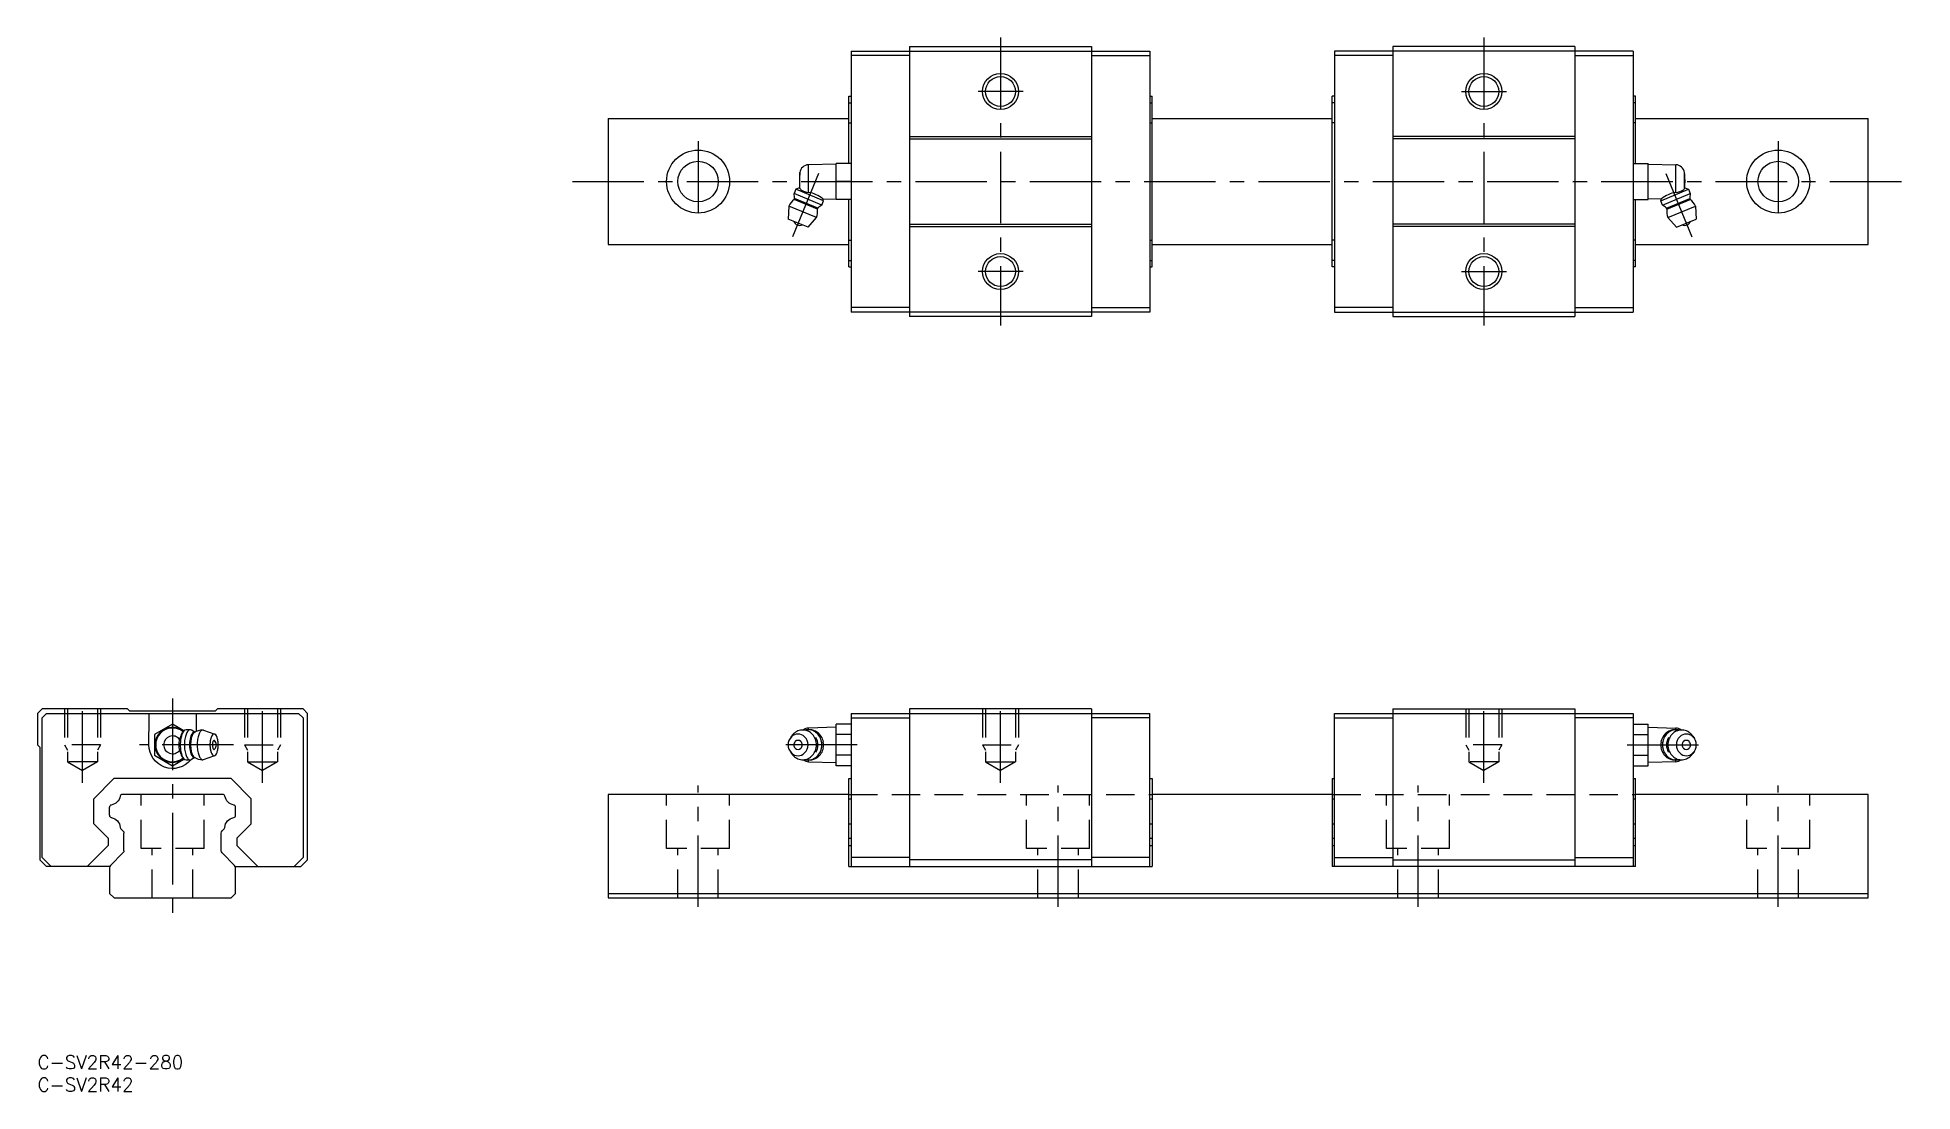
# Model space of a CAD drawing. Extents: x 0 to 417, y -8 to 226.
import ezdxf

# ---------------------------------------------------------------- set-up
doc = ezdxf.new("R2010")
doc.units = 0
doc.header["$LTSCALE"] = 0.5
doc.linetypes.add('CENTER', pattern=[50.8, 31.75, -6.35, 6.35, -6.35])
doc.linetypes.add('DASHED', pattern=[19.05, 12.7, -6.35])
for name, color, linetype in [('MSM_CENTER', 1, 'CENTER'), ('MSM_CONTINUOUS', 7, 'CONTINUOUS'), ('MSM_DASHED', 4, 'DASHED'), ('MSM_NARROW', 5, 'CONTINUOUS'), ('MSM_PART_NUMBER', 7, 'CONTINUOUS')]:
    doc.layers.add(name, color=color, linetype=linetype)
doc.styles.get("Standard").update_dxf_attribs({"font": 'txt.shx', "height": 3, "bigfont": 'bigfont.shx'})

# ---------------------------------------------------------------- blocks, each defined once
blk = doc.blocks.new('*U50')
at = {"layer": 'MSM_PART_NUMBER'}
blk.add_text('C-SV2R42-280', height=3, dxfattribs=at).set_placement((0, -3))
blk = doc.blocks.new('*U51')
at = {"layer": 'MSM_PART_NUMBER'}
blk.add_text('C-SV2R42', height=3, dxfattribs=at).set_placement((0, -8))

msp = doc.modelspace()

# ---------------------------------------------------------------- linework, layer by layer
at = {"layer": 'MSM_CENTER'}
for p, q in [((213.98, 226.14), (213.98, 162.14)), ((321.38, 226.14), (321.38, 162.14)), ((218.98, 214.14), (208.98, 214.14)), ((316.38, 214.14), (326.38, 214.14)), ((146.78, 203.14), (146.78, 185.14)), ((386.78, 203.14), (386.78, 185.14)), ((173.57, 195.94), (167.75, 181.88)), ((361.79, 195.94), (367.61, 181.88)), ((118.88, 194.14), (416.63, 194.14)), ((218.98, 174.14), (208.98, 174.14)), ((316.38, 174.14), (326.38, 174.14)), ((10, 60.59), (10, 79.3)), ((30, 79.29), (30, 30.97)), ((50, 60.59), (50, 79.3)), ((213.98, 60.59), (213.98, 79)), ((321.38, 60.59), (321.38, 79)), ((43.57, 69), (22.64, 69)), ((182.15, 69), (165.57, 69)), ((353.21, 69), (369.79, 69)), ((146.78, 33), (146.78, 60)), ((226.78, 33), (226.78, 60)), ((226.78, 33), (226.78, 60)), ((306.78, 33), (306.78, 60)), ((306.78, 33), (306.78, 60)), ((386.78, 33), (386.78, 60))]:
    msp.add_line(p, q, dxfattribs=at)
at = {"layer": 'MSM_CONTINUOUS'}
for p, q in [((180.78, 223.14), (180.78, 165.14)), ((180.78, 223.14), (247.18, 223.14)), ((193.78, 222.14), (180.78, 222.14)), ((193.78, 224.14), (234.18, 224.14)), ((193.78, 224.14), (193.78, 164.14)), ((234.18, 224.14), (234.18, 164.14)), ((234.18, 222.14), (247.18, 222.14)), ((247.18, 223.14), (247.18, 165.14)), ((288.18, 223.14), (288.18, 165.14)), ((354.58, 223.14), (288.18, 223.14)), ((301.18, 222.14), (288.18, 222.14)), ((341.58, 224.14), (301.18, 224.14)), ((301.18, 224.14), (301.18, 164.14)), ((341.58, 224.14), (341.58, 164.14)), ((341.58, 222.14), (354.58, 222.14)), ((354.58, 223.14), (354.58, 165.14)), ((180.28, 213.09), (180.78, 213.09)), ((180.28, 198.14), (180.28, 213.09)), ((247.18, 213.09), (247.68, 213.09)), ((247.68, 175.19), (247.68, 213.09)), ((288.18, 213.09), (287.68, 213.09)), ((287.68, 175.19), (287.68, 213.09)), ((355.08, 213.09), (354.58, 213.09)), ((355.08, 198.14), (355.08, 213.09)), ((180.28, 211.64), (180.78, 211.64)), ((247.18, 211.64), (247.68, 211.64)), ((288.18, 211.64), (287.68, 211.64)), ((355.08, 211.64), (354.58, 211.64)), ((126.78, 208.14), (126.78, 180.14)), ((126.78, 208.14), (180.28, 208.14)), ((180.28, 207.19), (180.78, 207.19)), ((247.18, 207.19), (247.68, 207.19)), ((247.68, 208.14), (287.68, 208.14)), ((288.18, 207.19), (287.68, 207.19)), ((355.08, 207.19), (354.58, 207.19)), ((355.08, 208.14), (406.78, 208.14)), ((406.78, 180.14), (406.78, 208.14)), ((193.78, 204.14), (234.18, 204.14)), ((193.78, 203.64), (234.18, 203.64)), ((341.58, 204.14), (301.18, 204.14)), ((341.58, 203.64), (301.18, 203.64)), ((169.4, 192.59), (169.4, 196.12)), ((177.48, 198.04), (171.33, 197.88)), ((171.33, 191.73), (171.33, 197.88)), ((180.78, 198.14), (177.48, 198.14)), ((177.48, 190.14), (177.48, 198.14)), ((354.58, 198.14), (357.88, 198.14)), ((357.88, 190.14), (357.88, 198.14)), ((357.88, 198.04), (364.03, 197.88)), ((364.03, 191.73), (364.03, 197.88)), ((365.96, 192.59), (365.96, 196.12)), ((168.49, 192.42), (168.1, 191.5)), ((169.34, 192.78), (168.49, 192.42)), ((174.68, 189.86), (168.49, 192.42)), ((180.78, 194.14), (177.48, 194.14)), ((354.58, 194.14), (357.88, 194.14)), ((360.68, 189.86), (366.87, 192.42)), ((366.02, 192.78), (366.87, 192.42)), ((366.87, 192.42), (367.26, 191.5)), ((166.98, 188.66), (166.78, 185.82)), ((173.08, 186.14), (166.98, 188.66)), ((174.29, 188.93), (168.1, 191.5)), ((168.23, 190.36), (168.13, 190.13)), ((173.31, 187.99), (168.13, 190.13)), ((173.4, 188.22), (168.23, 190.36)), ((173.31, 187.99), (173.4, 188.22)), ((174.29, 188.93), (174.68, 189.86)), ((174.48, 190.32), (177.48, 190.24)), ((174.68, 189.86), (174.48, 190.32)), ((180.78, 190.14), (177.48, 190.14)), ((180.28, 175.19), (180.28, 190.14)), ((354.58, 190.14), (357.88, 190.14)), ((355.08, 175.19), (355.08, 190.14)), ((360.88, 190.32), (357.88, 190.24)), ((360.68, 189.86), (360.88, 190.32)), ((361.07, 188.93), (360.68, 189.86)), ((361.07, 188.93), (367.26, 191.5)), ((361.96, 188.22), (367.13, 190.36)), ((362.05, 187.99), (361.96, 188.22)), ((362.05, 187.99), (367.23, 190.13)), ((362.28, 186.14), (368.38, 188.66)), ((367.13, 190.36), (367.23, 190.13)), ((368.38, 188.66), (368.58, 185.82)), ((171.21, 183.99), (166.78, 185.82)), ((171.21, 183.99), (173.08, 186.14)), ((193.78, 184.64), (234.18, 184.64)), ((193.78, 184.14), (234.18, 184.14)), ((341.58, 184.64), (301.18, 184.64)), ((341.58, 184.14), (301.18, 184.14)), ((364.15, 183.99), (362.28, 186.14)), ((364.15, 183.99), (368.58, 185.82)), ((126.78, 180.14), (180.28, 180.14)), ((180.28, 181.09), (180.78, 181.09)), ((247.18, 181.09), (247.68, 181.09)), ((247.68, 180.14), (287.68, 180.14)), ((288.18, 181.09), (287.68, 181.09)), ((355.08, 181.09), (354.58, 181.09)), ((355.08, 180.14), (406.78, 180.14)), ((180.28, 176.64), (180.78, 176.64)), ((180.28, 175.19), (180.78, 175.19)), ((247.18, 176.64), (247.68, 176.64)), ((247.18, 175.19), (247.68, 175.19)), ((288.18, 176.64), (287.68, 176.64)), ((288.18, 175.19), (287.68, 175.19)), ((355.08, 176.64), (354.58, 176.64)), ((355.08, 175.19), (354.58, 175.19)), ((193.78, 166.14), (180.78, 166.14)), ((247.18, 165.14), (180.78, 165.14)), ((234.18, 164.14), (193.78, 164.14)), ((234.18, 166.14), (247.18, 166.14)), ((301.18, 166.14), (288.18, 166.14)), ((288.18, 165.14), (354.58, 165.14)), ((301.18, 164.14), (341.58, 164.14)), ((341.58, 166.14), (354.58, 166.14)), ((0, 76), (1, 77)), ((0, 76), (0, 69)), ((20, 77), (1, 77)), ((1, 75), (2, 76)), ((1, 44), (1, 75)), ((2, 76), (58, 76)), ((20, 77), (20.5, 76.5)), ((39.5, 76.5), (20.5, 76.5)), ((24.75, 76), (24.75, 72)), ((35.25, 76), (35.25, 71.97)), ((40, 77), (39.5, 76.5)), ((59, 77), (40, 77)), ((58, 76), (59, 75)), ((59, 77), (60, 76)), ((59, 75), (59, 44)), ((60, 43.5), (60, 76)), ((180.78, 76), (180.78, 42)), ((180.78, 76), (247.18, 76)), ((180.78, 75), (193.78, 75)), ((234.18, 77), (193.78, 77)), ((193.78, 77), (193.78, 42)), ((234.18, 77), (234.18, 42)), ((247.18, 75), (234.18, 75)), ((247.18, 42), (247.18, 76)), ((288.18, 42), (288.18, 76)), ((288.18, 76), (354.58, 76)), ((288.18, 75), (301.18, 75)), ((301.18, 77), (341.58, 77)), ((301.18, 77), (301.18, 42)), ((341.58, 77), (341.58, 42)), ((354.58, 75), (341.58, 75)), ((354.58, 76), (354.58, 42)), ((24.75, 69), (24.75, 71.9)), ((30, 73.62), (26, 71.31)), ((26, 71.31), (26, 66.69)), ((32.55, 72.14), (30, 73.62)), ((32.29, 71.83), (32.52, 72.11)), ((33.93, 72.35), (33.05, 72.35)), ((34.95, 71.8), (34.22, 72.26)), ((34.95, 71.8), (34.85, 71.8)), ((36.92, 72.27), (39.37, 71.38)), ((167.57, 70.95), (167.21, 70.41)), ((171.58, 72.35), (171.19, 72.35)), ((177.48, 72.9), (171.33, 72.74)), ((171.33, 72.35), (171.33, 72.74)), ((180.78, 73.62), (177.48, 73.62)), ((177.48, 64.38), (177.48, 73.62)), ((180.78, 71.31), (177.48, 71.31)), ((354.58, 73.62), (357.88, 73.62)), ((354.58, 71.31), (357.88, 71.31)), ((357.88, 64.38), (357.88, 73.62)), ((357.88, 72.9), (364.03, 72.74)), ((363.78, 72.35), (364.17, 72.35)), ((364.03, 72.35), (364.03, 72.74)), ((367.79, 70.95), (368.15, 70.41)), ((0, 69), (0.5, 68.5)), ((0.5, 68.5), (0.5, 43.5)), ((26, 66.69), (30, 64.38)), ((167.21, 67.59), (167.57, 67.05)), ((180.78, 66.69), (177.48, 66.69)), ((354.58, 66.69), (357.88, 66.69)), ((368.15, 67.59), (367.79, 67.05)), ((30, 64.38), (32.55, 65.86)), ((32.29, 66.17), (32.52, 65.89)), ((33.05, 65.65), (33.93, 65.65)), ((34.95, 66.2), (34.22, 65.74)), ((34.85, 66.2), (34.95, 66.2)), ((36.92, 65.73), (39.37, 66.62)), ((171.19, 65.65), (171.58, 65.65)), ((171.33, 65.26), (171.33, 65.65)), ((171.33, 65.26), (177.48, 65.1)), ((180.78, 64.38), (177.48, 64.38)), ((354.58, 64.38), (357.88, 64.38)), ((364.03, 65.26), (357.88, 65.1)), ((364.17, 65.65), (363.78, 65.65)), ((364.03, 65.26), (364.03, 65.65)), ((16.95, 61.5), (12.5, 57.05)), ((43.05, 61.5), (16.95, 61.5)), ((43.05, 61.5), (47.5, 57.05)), ((180.28, 42), (180.28, 61.5)), ((180.28, 61.5), (180.78, 61.5)), ((247.18, 61.5), (247.68, 61.5)), ((247.68, 61.5), (247.68, 42)), ((287.68, 61.5), (287.68, 42)), ((287.68, 61.5), (288.18, 61.5)), ((354.58, 61.5), (355.08, 61.5)), ((355.08, 42), (355.08, 61.5)), ((12.5, 51.45), (12.5, 57.05)), ((16, 53.35), (16, 55.15)), ((41.14, 58), (18.86, 58)), ((44, 53.35), (44, 55.15)), ((47.5, 51.45), (47.5, 57.05)), ((180.28, 58), (126.78, 58)), ((126.78, 58), (126.78, 35)), ((180.28, 57.05), (180.78, 57.05)), ((247.18, 57.05), (247.68, 57.05)), ((287.68, 58), (247.68, 58)), ((287.68, 57.05), (288.18, 57.05)), ((354.58, 57.05), (355.08, 57.05)), ((406.78, 58), (355.08, 58)), ((406.78, 35), (406.78, 58)), ((12.5, 51.45), (15.7, 48.25)), ((18.99, 49.91), (18.54, 50.36)), ((41.01, 49.91), (41.46, 50.36)), ((47.5, 51.45), (44.3, 48.25)), ((180.28, 51.45), (180.78, 51.45)), ((247.18, 51.45), (247.68, 51.45)), ((287.68, 51.45), (288.18, 51.45)), ((354.58, 51.45), (355.08, 51.45)), ((11.05, 42), (15.7, 46.65)), ((15.7, 48.25), (15.7, 46.65)), ((19.2, 45.49), (19.2, 49.41)), ((40.8, 45.49), (40.8, 49.41)), ((44.3, 48.25), (44.3, 46.65)), ((48.95, 42), (44.3, 46.65)), ((180.28, 48.25), (180.78, 48.25)), ((180.28, 46.65), (180.78, 46.65)), ((247.18, 48.25), (247.68, 48.25)), ((247.18, 46.65), (247.68, 46.65)), ((287.68, 48.25), (288.18, 48.25)), ((287.68, 46.65), (288.18, 46.65)), ((354.58, 48.25), (355.08, 48.25)), ((354.58, 46.65), (355.08, 46.65)), ((0.5, 43.5), (2, 42)), ((3, 42), (1, 44)), ((16.06, 42), (2, 42)), ((16, 41.71), (16, 36)), ((16.21, 42.21), (18.99, 44.99)), ((43.79, 42.21), (41.01, 44.99)), ((43.94, 42), (58.5, 42)), ((44, 36), (44, 41.71)), ((59, 44), (57, 42)), ((58.5, 42), (60, 43.5)), ((180.28, 42), (247.68, 42)), ((193.78, 44), (180.78, 44)), ((234.18, 43.5), (193.78, 43.5)), ((247.18, 44), (234.18, 44)), ((355.08, 42), (287.68, 42)), ((288.18, 44), (301.18, 44)), ((301.18, 43.5), (341.58, 43.5)), ((341.58, 44), (354.58, 44)), ((17, 35), (16, 36)), ((17, 35), (43, 35)), ((43, 35), (44, 36)), ((126.78, 36), (406.78, 36)), ((126.78, 35), (406.78, 35))]:
    msp.add_line(p, q, dxfattribs=at)
for centre, radius in [((213.98, 214.14), 3.32), ((321.38, 214.14), 3.32), ((146.78, 194.14), 7), ((386.78, 194.14), 7), ((146.78, 194.14), 4.5), ((386.78, 194.14), 4.5), ((213.98, 174.14), 3.32), ((321.38, 174.14), 3.32)]:
    msp.add_circle(centre, radius, dxfattribs=at)
for centre, radius, start, end in [((185.78, 194.14), 16.5, 173.1091, 184.7557), ((171.38, 195.88), 2, 91.5, 173.1091), ((363.97, 195.88), 2, 6.8909, 88.5), ((349.58, 194.14), 16.5, 355.2443, 6.8909), ((182.66, 197.13), 14.01, 198.0932, 198.8969), ((170.05, 192.91), 0.728, 206.5284, 235.9228), ((171.83, 195.97), 4.27, 239.0952, 263.2361), ((170.19, 184.96), 6.87, 51.295, 80.4038), ((365.17, 184.96), 6.87, 99.5962, 128.705), ((363.52, 195.97), 4.27, 276.7639, 300.9048), ((365.31, 192.91), 0.728, 304.0772, 333.4716), ((352.7, 197.13), 14.01, 341.1031, 341.9068), ((170.05, 187.45), 3.3, 125.5333, 158.4184), ((162.23, 190.27), 6, 0.8534, 11.7682), ((170.05, 187.45), 3.3, 336.5816, 9.4667), ((177.58, 183.92), 6, 123.2318, 134.1466), ((357.78, 183.92), 6, 45.8534, 56.7682), ((365.31, 187.45), 3.3, 170.5333, 203.4184), ((373.13, 190.27), 6, 168.2318, 179.1466), ((365.31, 187.45), 3.3, 21.5816, 54.4667), ((169.36, 185.77), 1.37, 200.7713, 294.2287), ((366, 185.77), 1.37, 245.7713, 339.2287), ((30, 69), 3.9, 50.9718, 309.0282), ((30, 69), 3.74, 51.0329, 308.9671), ((30, 69), 1.98, 38.259, 321.741), ((39.42, 67.89), 8.2, 155.5597, 163.4295), ((38.25, 69.22), 6.52, 160.718, 176.1614), ((33.88, 70.48), 2.09, 139.5538, 157.3697), ((34.24, 70.62), 2.27, 139.598, 160.8002), ((33.04, 71.67), 0.68, 89.8146, 141.4349), ((39.01, 69.28), 6.35, 163.1981, 173.801), ((35.82, 70.29), 3, 146.419, 163.9372), ((34.1, 71.47), 0.918, 109.5055, 148.4502), ((33.93, 71.8), 0.551, 57.5252, 104.1804), ((38.78, 69.27), 4.99, 160.0114, 176.868), ((35.89, 70.35), 1.9, 139.598, 160.8002), ((37.5, 69.74), 3.41, 153.6234, 167.265), ((34.89, 71.23), 0.569, 93.4944, 141.4349), ((35.57, 70.73), 1.24, 128.03, 154.984), ((36.69, 69.01), 3.29, 89.1369, 124.9824), ((39.5, 69.9), 3.92, 152.982, 167.0658), ((37.25, 71.09), 1.38, 126.0403, 154.4616), ((36.74, 71.78), 0.519, 70.0924, 125.2235), ((41.1, 69.71), 2.69, 151.4947, 166.6232), ((39.52, 70.6), 0.885, 121.2698, 153.2617), ((39.24, 71.03), 0.371, 61.134, 118.866), ((38.96, 70.6), 0.885, 26.7383, 58.7302), ((37.38, 69.71), 2.69, 13.3768, 28.5053), ((43.21, 69), 6.53, 64.6808, 64.6907), ((169, 69.31), 2.09, 45.5005, 134.4995), ((170.19, 69.19), 3.16, 123.7997, 146.1384), ((170.05, 69.39), 2.91, 100.3514, 123.7661), ((170.03, 69.48), 2.82, 76.348, 100.2493), ((171.38, 70.74), 2, 91.5, 128.7532), ((171.19, 69.41), 2.94, 80.5353, 103.929), ((170, 69.37), 2.94, 52.9859, 76.2524), ((171.57, 69.41), 2.94, 53.8898, 89.8488), ((171.18, 69.41), 2.95, 57.3307, 80.285), ((169.84, 69.16), 3.2, 30.981, 52.964), ((171.05, 69.2), 3.19, 35.5149, 57.2955), ((171.4, 69.17), 3.23, 31.5185, 53.9499), ((170.83, 69.04), 3.46, 14.9361, 35.548), ((171.17, 69.03), 3.51, 10.3156, 31.5664), ((207.19, 69), 6.53, 64.6808, 64.6907), ((328.17, 69), 6.53, 115.3093, 115.3192), ((364.19, 69.03), 3.51, 148.4336, 169.6844), ((364.53, 69.04), 3.46, 144.452, 165.0639), ((363.96, 69.17), 3.23, 126.0501, 148.4815), ((364.31, 69.2), 3.19, 122.7045, 144.4851), ((363.79, 69.41), 2.94, 90.1512, 126.1102), ((364.18, 69.41), 2.95, 99.715, 122.6693), ((365.52, 69.16), 3.2, 127.036, 149.019), ((365.36, 69.37), 2.94, 103.7476, 127.0141), ((364.17, 69.41), 2.94, 76.071, 99.4647), ((363.97, 70.74), 2, 51.2468, 88.5), ((365.33, 69.48), 2.82, 79.7507, 103.652), ((366.36, 69.31), 2.09, 45.5005, 134.4995), ((365.31, 69.39), 2.91, 56.2339, 79.6486), ((365.17, 69.19), 3.16, 33.8616, 56.2003), ((35.49, 69), 4.12, 162.6982, 197.3018), ((39.42, 70.11), 8.2, 196.5705, 204.4403), ((40.4, 69), 8.68, 175.683, 184.317), ((38.25, 68.78), 6.52, 183.8386, 199.282), ((33.88, 67.52), 2.09, 202.6303, 220.4462), ((41.22, 69), 8.58, 173.5184, 186.4816), ((39.01, 68.72), 6.35, 186.199, 196.8019), ((35.82, 67.71), 3, 196.0628, 213.581), ((41.04, 69), 7.26, 175.683, 184.317), ((38.78, 68.73), 4.99, 183.132, 199.9886), ((41.27, 69), 7.26, 175.8885, 184.1115), ((40.07, 69.11), 6.05, 166.8119, 176.1003), ((40.07, 68.89), 6.05, 183.8997, 193.1881), ((35.89, 67.65), 1.9, 199.1998, 220.402), ((37.5, 68.26), 3.41, 192.735, 206.3766), ((35.57, 67.27), 1.24, 205.016, 231.97), ((44.04, 69), 8.56, 175.825, 184.175), ((42.58, 69.13), 7.09, 166.5793, 176.0477), ((42.58, 68.87), 7.09, 183.9523, 193.4207), ((39.5, 68.1), 3.92, 192.9342, 207.018), ((44.54, 69), 6.22, 175.683, 184.317), ((43.41, 69.11), 5.09, 166.0541, 175.9315), ((43.41, 68.89), 5.09, 184.0685, 193.9459), ((41.1, 68.29), 2.69, 193.3768, 208.5053), ((39.52, 67.4), 0.885, 206.7383, 238.7302), ((41.42, 69), 2.56, 173.7782, 186.2218), ((40.8, 69.08), 1.94, 164.0092, 174.023), ((40.8, 68.92), 1.94, 185.977, 195.9908), ((39.88, 69.35), 0.977, 148.743, 164.6112), ((39.88, 68.65), 0.977, 195.3888, 211.257), ((39.32, 69.7), 0.321, 116.9113, 150.4592), ((39.32, 68.3), 0.321, 209.5408, 243.0887), ((39.24, 69.85), 0.155, 58.6993, 113.8023), ((39.24, 68.15), 0.155, 246.1977, 301.3007), ((38.4, 69), 1.34, 313.2338, 46.7662), ((38.96, 67.4), 0.885, 301.2698, 333.2617), ((37.38, 68.29), 2.69, 331.4947, 346.6232), ((35.06, 69.11), 5.09, 4.0685, 13.9459), ((35.06, 68.89), 5.09, 346.0541, 355.9315), ((33.94, 69), 6.22, 355.683, 4.317), ((169.31, 69), 2.53, 134.7224, 225.2776), ((169, 68.69), 2.09, 225.5005, 314.4995), ((170.19, 68.81), 3.15, 213.8629, 236.2875), ((169.13, 69), 1.06, 134.7224, 225.2776), ((169, 69.13), 0.872, 45.5005, 134.4995), ((169, 68.87), 0.872, 225.5005, 314.4995), ((168.87, 69), 1.06, 314.7224, 45.2776), ((168.68, 69), 2.53, 314.7224, 45.2776), ((169.84, 68.84), 3.2, 307.1224, 329.1003), ((169.62, 69.02), 3.46, 10.1721, 31.0278), ((169.62, 68.98), 3.46, 329.0534, 349.9059), ((171.05, 68.8), 3.19, 302.7045, 324.4851), ((170.42, 69), 2.98, 327.435, 32.5652), ((169.53, 69), 3.55, 349.7879, 10.29), ((171.4, 68.83), 3.23, 306.0501, 328.4815), ((170.83, 68.96), 3.46, 324.452, 345.0638), ((171.17, 68.97), 3.51, 328.4336, 349.6844), ((170.68, 69), 3.61, 344.994, 15.006), ((171.05, 69), 3.62, 349.6015, 10.3985), ((364.31, 69), 3.62, 169.6015, 190.3985), ((364.19, 68.97), 3.51, 190.3156, 211.5664), ((364.68, 69), 3.61, 164.994, 195.006), ((364.53, 68.96), 3.46, 194.9362, 215.548), ((363.96, 68.83), 3.23, 211.5185, 233.9499), ((364.31, 68.8), 3.19, 215.5149, 237.2955), ((364.94, 69), 2.98, 147.4348, 212.565), ((365.83, 69), 3.55, 169.71, 190.2121), ((365.74, 69.02), 3.46, 148.9722, 169.8279), ((365.74, 68.98), 3.46, 190.0941, 210.9466), ((365.52, 68.84), 3.2, 210.8997, 232.8776), ((366.68, 69), 2.53, 134.7224, 225.2776), ((366.36, 68.69), 2.09, 225.5005, 314.4995), ((366.49, 69), 1.06, 134.7224, 225.2776), ((366.36, 69.13), 0.872, 45.5005, 134.4995), ((366.36, 68.87), 0.872, 225.5005, 314.4995), ((365.17, 68.81), 3.15, 303.7125, 326.1371), ((366.23, 69), 1.06, 314.7224, 45.2776), ((366.05, 69), 2.53, 314.7224, 45.2776), ((34.24, 67.38), 2.27, 199.1998, 220.402), ((33.04, 66.33), 0.68, 218.5651, 270.1854), ((34.1, 66.53), 0.918, 211.5498, 250.4945), ((33.93, 66.2), 0.551, 255.8196, 302.4748), ((34.89, 66.77), 0.569, 218.5651, 266.5056), ((36.69, 68.99), 3.29, 235.0186, 270.862), ((37.25, 66.91), 1.38, 205.5384, 233.9597), ((36.74, 66.22), 0.519, 234.7765, 289.9076), ((39.24, 66.97), 0.371, 241.134, 298.866), ((170.05, 68.61), 2.91, 236.3214, 259.7399), ((170.03, 68.52), 2.82, 259.8421, 283.7431), ((171.38, 67.26), 2, 231.2468, 268.5), ((171.19, 68.59), 2.94, 256.0709, 279.4649), ((170, 68.63), 2.94, 283.8385, 307.1008), ((171.57, 68.59), 2.94, 270.1167, 306.1107), ((171.18, 68.59), 2.95, 279.715, 302.6693), ((363.79, 68.59), 2.94, 233.8893, 269.8833), ((364.18, 68.59), 2.95, 237.3307, 260.285), ((365.36, 68.63), 2.94, 232.8992, 256.1615), ((364.17, 68.59), 2.94, 260.5351, 283.9291), ((363.97, 67.26), 2, 271.5, 308.7532), ((365.33, 68.52), 2.82, 256.2569, 280.1579), ((365.31, 68.61), 2.91, 280.2601, 303.6786), ((16.5, 55.15), 0.5, 100.6497, 180), ((18.86, 57.5), 0.5, 90, 169.2555), ((41.14, 57.5), 0.5, 10.7445, 90), ((43.5, 55.15), 0.5, 0, 79.3503), ((16.5, 53.35), 0.5, 180, 259.3503), ((18.9, 50.71), 0.5, 185.1338, 225), ((41.1, 50.71), 0.5, 315, 354.8662), ((43.5, 53.35), 0.5, 280.6497, 0), ((16.7, 41.71), 0.7, 135, 180), ((43.3, 41.71), 0.7, 360, 45)]:
    msp.add_arc(centre, radius, start, end, dxfattribs=at)
at = {"layer": 'MSM_CONTINUOUS', "extrusion": (0, 0, -1)}
for centre, radius, start, end in [((-30, 69), 5.25, 219.4115, 0), ((-15.95, 58.05), 2.45, 190.7467, 259.3484), ((-44.05, 58.05), 2.45, 280.6516, 349.2533), ((-15.95, 50.45), 2.45, 100.6519, 174.8643), ((-44.05, 50.45), 2.45, 5.1357, 79.3481), ((-18.5, 49.41), 0.7, 135, 180), ((-41.5, 49.41), 0.7, 360, 45), ((-18.5, 45.49), 0.7, 180, 225), ((-41.5, 45.49), 0.7, 315, 0)]:
    msp.add_arc(centre, radius, start, end, dxfattribs=at)
at = {"layer": 'MSM_DASHED'}
for p, q in [((6, 77), (6, 69)), ((6.68, 77), (6.68, 65.25)), ((13.32, 77), (13.32, 65.25)), ((14, 77), (14, 69)), ((46, 77), (46, 69)), ((46.68, 77), (46.68, 65.25)), ((53.32, 77), (53.32, 65.25)), ((54, 77), (54, 69)), ((209.98, 77), (209.98, 69)), ((210.66, 77), (210.66, 65.25)), ((217.3, 77), (217.3, 65.25)), ((217.98, 77), (217.98, 69)), ((317.38, 77), (317.38, 69)), ((318.06, 77), (318.06, 65.25)), ((324.7, 77), (324.7, 65.25)), ((325.38, 77), (325.38, 69)), ((14, 69), (6, 69)), ((6, 69), (6.68, 67.83)), ((14, 69), (13.32, 67.83)), ((46, 69), (54, 69)), ((46, 69), (46.68, 67.83)), ((54, 69), (53.32, 67.83)), ((209.98, 69), (210.66, 67.83)), ((209.98, 69), (217.98, 69)), ((217.98, 69), (217.3, 67.83)), ((317.38, 69), (318.06, 67.83)), ((325.38, 69), (317.38, 69)), ((325.38, 69), (324.7, 67.83)), ((13.32, 65.25), (6.68, 65.25)), ((6.68, 65.25), (10, 63.33)), ((13.32, 65.25), (10, 63.33)), ((46.68, 65.25), (53.32, 65.25)), ((46.68, 65.25), (50, 63.33)), ((53.32, 65.25), (50, 63.33)), ((210.66, 65.25), (217.3, 65.25)), ((210.66, 65.25), (213.98, 63.33)), ((217.3, 65.25), (213.98, 63.33)), ((324.7, 65.25), (318.06, 65.25)), ((318.06, 65.25), (321.38, 63.33)), ((324.7, 65.25), (321.38, 63.33)), ((23, 46), (23, 58)), ((37, 46), (37, 58)), ((139.78, 46), (139.78, 58)), ((153.78, 46), (153.78, 58)), ((180.28, 58), (247.68, 58)), ((219.78, 46), (219.78, 58)), ((233.78, 46), (233.78, 58)), ((287.68, 58), (355.08, 58)), ((299.78, 46), (299.78, 58)), ((313.78, 46), (313.78, 58)), ((379.78, 46), (379.78, 58)), ((393.78, 46), (393.78, 58)), ((37, 46), (23, 46)), ((25.5, 35), (25.5, 46)), ((34.5, 35), (34.5, 46)), ((153.78, 46), (139.78, 46)), ((142.28, 35), (142.28, 46)), ((151.28, 35), (151.28, 46)), ((233.78, 46), (219.78, 46)), ((222.28, 35), (222.28, 46)), ((231.28, 35), (231.28, 46)), ((313.78, 46), (299.78, 46)), ((302.28, 35), (302.28, 46)), ((311.28, 35), (311.28, 46)), ((393.78, 46), (379.78, 46)), ((382.28, 35), (382.28, 46)), ((391.28, 35), (391.28, 46))]:
    msp.add_line(p, q, dxfattribs=at)
at = {"layer": 'MSM_NARROW'}
for centre in [(213.98, 214.14), (321.38, 214.14), (213.98, 174.14), (321.38, 174.14)]:
    msp.add_circle(centre, 4, dxfattribs=at)

# ---------------------------------------------------------------- block references
at = {"layer": 'MSM_CONTINUOUS'}
for name in ['*U50', '*U51']:
    msp.add_blockref(name, (0, 0), dxfattribs=at)

doc.saveas('drawing.dxf')
